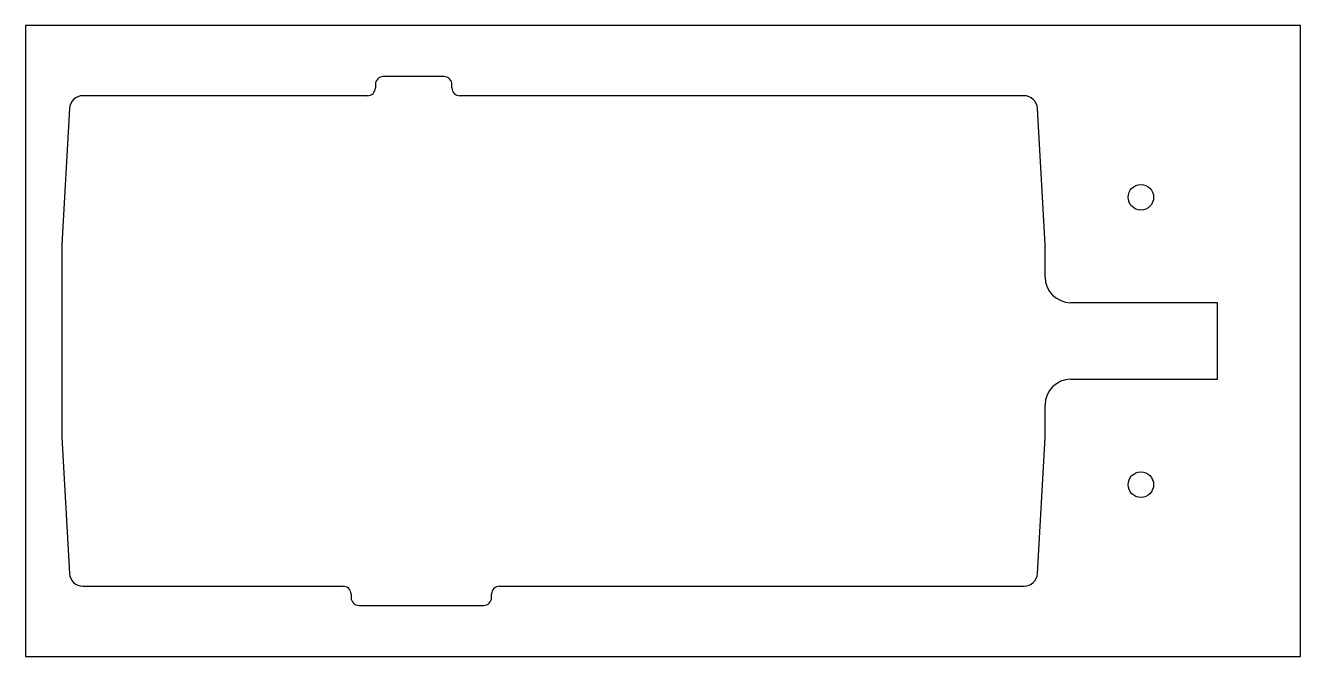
# Model space of a CAD drawing. Header units: millimetres. Extents: x -50 to 150, y -72 to 27.
import ezdxf

# ---------------------------------------------------------------- set-up
doc = ezdxf.new("R2010")
doc.units = ezdxf.units.MM

msp = doc.modelspace()

# ---------------------------------------------------------------- linework, layer by layer
at = {"color": 7, "linetype": 'Continuous', "lineweight": 25}
for p, q in [((-50.14, 26.83), (-50.14, -71.97)), ((149.55, 26.83), (-50.14, 26.83)), ((149.55, -71.97), (149.55, 26.83)), ((15.4, 18.83), (5.9, 18.83)), ((4.65, 17.58), (4.65, 17.08)), ((16.65, 17.08), (16.65, 17.58)), ((3.4, 15.83), (-41.16, 15.83)), ((106.25, 15.83), (17.9, 15.83)), ((-43.25, 13.85), (-44.45, -7.44)), ((109.55, -7.44), (108.35, 13.85)), ((-44.45, -7.44), (-44.45, -37.7)), ((109.55, -12.57), (109.55, -7.44)), ((136.55, -16.57), (113.55, -16.57)), ((136.55, -28.57), (136.55, -16.57)), ((113.55, -28.57), (136.55, -28.57)), ((109.55, -37.7), (109.55, -32.57)), ((-44.45, -37.7), (-43.25, -58.99)), ((108.35, -58.99), (109.55, -37.7)), ((-41.16, -60.97), (-0.4, -60.97)), ((24.1, -60.97), (106.25, -60.97)), ((0.85, -62.22), (0.85, -62.72)), ((22.85, -62.72), (22.85, -62.22)), ((2.1, -63.97), (21.6, -63.97)), ((-50.14, -71.97), (149.55, -71.97))]:
    msp.add_line(p, q, dxfattribs=at)
for centre in [(124.55, -0.07), (124.55, -45.07)]:
    msp.add_circle(centre, 2, dxfattribs=at)
for centre, radius, start, end in [((5.9, 17.58), 1.25, 90, 180), ((15.4, 17.58), 1.25, 0, 90), ((3.4, 17.08), 1.25, 270, 0), ((17.9, 17.08), 1.25, 180, 270), ((-41.16, 13.73), 2.1, 90, 176.7741), ((106.25, 13.73), 2.1, 3.2259, 90), ((113.55, -12.57), 4, 180, 270), ((113.55, -32.57), 4, 90, 180), ((-41.16, -58.87), 2.1, 183.2259, 270), ((106.25, -58.87), 2.1, 270, 356.7741), ((-0.4, -62.22), 1.25, 0, 90), ((24.1, -62.22), 1.25, 90, 180), ((2.1, -62.72), 1.25, 180, 270), ((21.6, -62.72), 1.25, 270, 0)]:
    msp.add_arc(centre, radius, start, end, dxfattribs=at)

doc.saveas('drawing.dxf')
